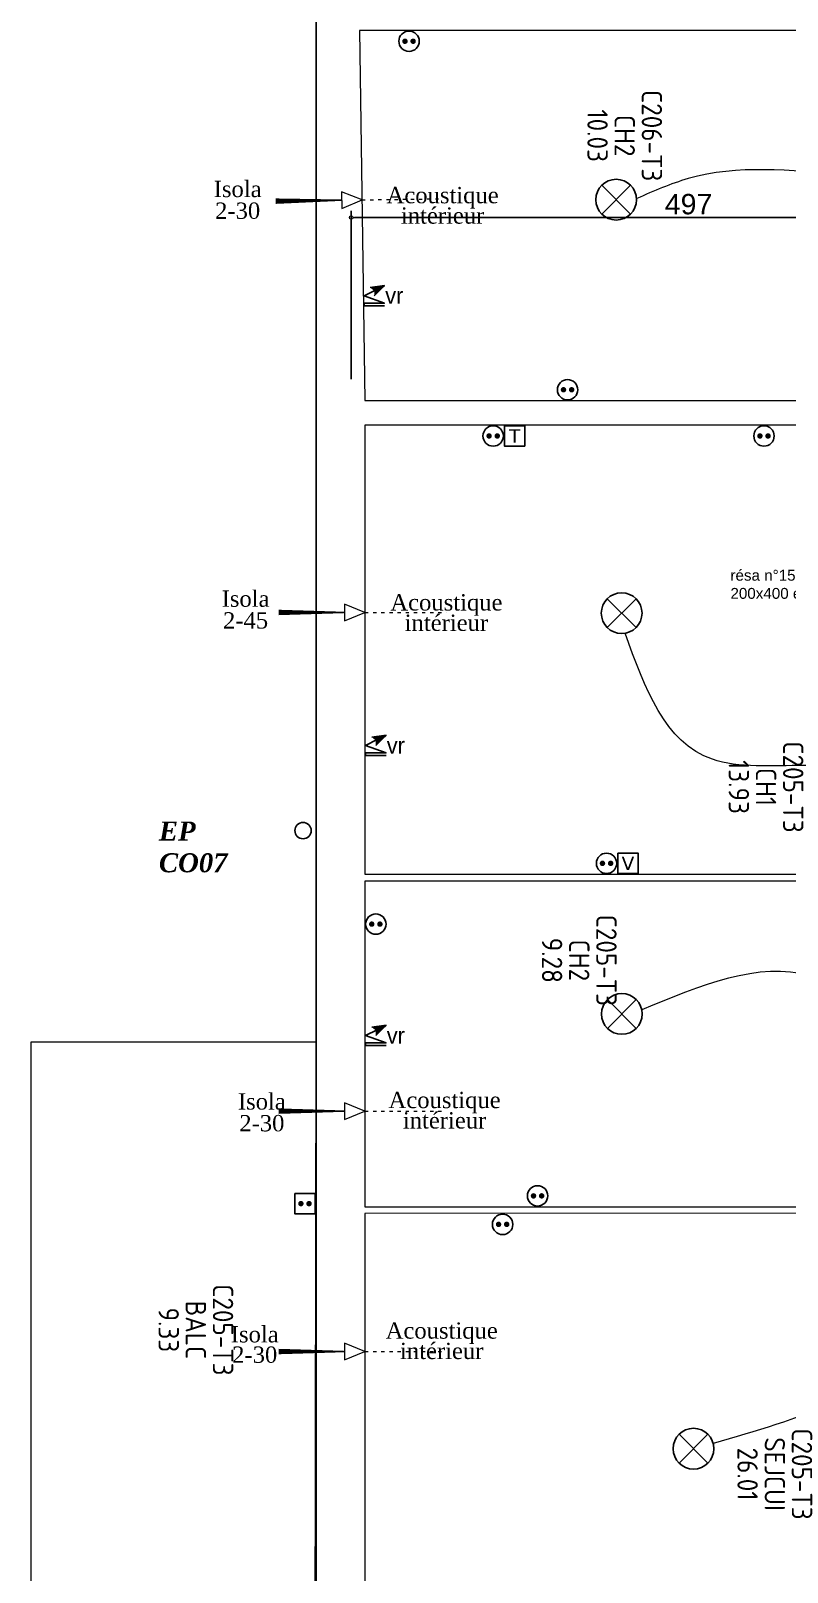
# Model space of a CAD drawing. Header units: millimetres. Extents: x 449410 to 506007, y -379864 to -318775.
# Drawn here: x 458523 to 464091, y -337334 to -325992 of the extents above; entities that cross this region are included whole.
import ezdxf
from ezdxf import colors
from ezdxf.entities.mleader import LeaderData, LeaderLine
from ezdxf.math import Vec2, Vec3

# ---------------------------------------------------------------- set-up
doc = ezdxf.new("R2010")
doc.units = ezdxf.units.MM
doc.set_wipeout_variables(frame=1)
doc.linetypes.add('ACAD_ISO03W100', pattern=[30, 12, -18])
doc.layers.add('_GAZELEC-BOITE INCORPO', color=36, linetype='Continuous', lineweight=18)
doc.layers.add('_GAZELEC-RESERVATION', color=1, linetype='Continuous', lineweight=18)
for name, color, linetype in [('prlm-EAU-EPEXT', 145, 'Continuous'), ('prlm-ELEC-CFA', 181, 'Continuous'), ('prlm-ELEC-CFO', 201, 'Continuous'), ('prlm-VMC', 93, 'Continuous')]:
    doc.layers.add(name, color=color, linetype=linetype)
doc.layers.add('prlm-xpoly', color=7, linetype='Continuous', plot=False)
doc.layers.add('prlm-ZEROPLOT', color=254, linetype='Continuous', plot=False)
doc.styles.add('Arial', font='arial.ttf')
doc.styles.add('prlm-eau-ep', font='timesbi.ttf', dxfattribs={"height": 18})
doc.styles.add('prlm-elec-cfo', font='comic.ttf', dxfattribs={"height": 12})
doc.styles.add('prlm-vmc', font='pala.ttf', dxfattribs={"height": 14})
doc.styles.add('prlm-xpoly', font='isocp.shx', dxfattribs={"height": 15})
doc.styles.get("Standard").update_dxf_attribs({"font": 'arial.ttf'})
doc.dimstyles.new('200', dxfattribs={"dimtxt": 150, "dimasz": 25, "dimexe": 50, "dimexo": 50, "dimgap": 20, "dimtad": 1, "dimdec": 0, "dimlfac": 0.1, "dimdsep": 46, "dimtxsty": 'Arial', "dimblk1": 'DOTBLANK', "dimblk2": 'DOTBLANK', "dimsah": 1, "dimcen": 25, "dimclrd": 5, "dimclre": 5, "dimadec": 0, "dimazin": 0, "dimtfac": 1, "dimtdec": 0, "dimtmove": 0, "dimatfit": 3, "dimldrblk": 'DOTBLANK', "dimfxl": 50, "dimtolj": 1, "dimtzin": 0, "dimarcsym": 0})

# ---------------------------------------------------------------- blocks, each defined once
blk = doc.blocks.new('xi.epext')
at = {"layer": 'prlm-EAU-EPEXT', "color": 0, "linetype": 'ByBlock', "lineweight": -2}
blk.add_circle((0, 0), 5, dxfattribs=at)
blk = doc.blocks.new('xi.EA')
at = {"layer": 'prlm-VMC', "color": 0, "linetype": 'ByBlock', "lineweight": 5, "flags": 128}
blk.add_lwpolyline([(-6.2, -15), (6.2, -15), (0, 0)], close=True, dxfattribs=at)
at = {"layer": 'prlm-VMC', "color": 0, "linetype": 'ByBlock', "lineweight": -2, "flags": 128}
blk.add_lwpolyline([(0, -15, 1, 4, 0), (0, -63.6, 1, 1, 0)], format="xyseb", dxfattribs=at)
at = {"layer": 'prlm-VMC', "color": 0, "linetype": 'ByBlock', "lineweight": 5}
blk.add_solid([(0, 0), (6.2, -15), (-6.2, -15), (0, 0)], dxfattribs=at)
at = {"layer": 'prlm-ZEROPLOT', "color": 250, "linetype": 'ACAD_ISO03W100', "lineweight": 0, "ltscale": 0.2}
blk.add_lwpolyline([(0, 0), (0, 60)], dxfattribs=at)
blk = doc.blocks.new('xi.VR')
at = {"layer": 'prlm-ELEC-CFO', "lineweight": 5}
blk.add_hatch(color=0, dxfattribs=at).paths.add_polyline_path([(-3, 6), (-0.1, 3.7), (0, 0), (7.5, 7.5)])
at = {"layer": 'prlm-ELEC-CFO', "color": 0}
for points in [[(1, 4.2), (-7.5, 0), (7.5, -5.5), (-7.5, -5.5), (-7.5, -7.5), (7.5, -7.5)], [(-3, 6), (7.5, 7.5), (0, 0)]]:
    blk.add_lwpolyline(points, dxfattribs=at)
blk = doc.blocks.new('xi.PC')
at = {"color": 0, "lineweight": 5}
blk.add_wipeout([(-7.5, -7.5), (7.5, -7.5), (7.5, 7.5), (-7.5, 7.5)], dxfattribs=at).dxf.layer = 'prlm-ELEC-CFO'
at = {"layer": 'prlm-ELEC-CFO', "color": 0, "linetype": 'ByBlock', "lineweight": 5, "const_width": 2}
for points in [[(-4, 0, 1), (-2, 0, 1)], [(2, 0, 1), (4, 0, 1)]]:
    blk.add_lwpolyline(points, format="xyb", close=True, dxfattribs=at)
at = {"layer": 'prlm-ELEC-CFO', "color": 0, "linetype": 'ByBlock', "lineweight": -2}
blk.add_circle((0, 0), 7.5, dxfattribs=at)
blk = doc.blocks.new('xi.PTCE')
at = {"layer": 'prlm-ELEC-CFO', "color": 0}
for points in [[(-10.6, 10.6), (10.6, -10.6)], [(10.6, 10.6), (-10.6, -10.6)]]:
    blk.add_lwpolyline(points, dxfattribs=at)
at = {"layer": 'prlm-ELEC-CFO', "color": 0, "linetype": 'ByBlock'}
blk.add_circle((0, 0), 15, dxfattribs=at)
blk = doc.blocks.new('xi.TEL')
at = {"layer": 'prlm-ELEC-CFA', "color": 0, "linetype": 'ByBlock', "lineweight": -2, "flags": 128}
blk.add_lwpolyline([(-7.5, 7.5), (7.5, 7.5), (7.5, -7.5), (-7.5, -7.5)], close=True, dxfattribs=at)
at = {"layer": 'prlm-ELEC-CFA', "color": 0, "linetype": 'ByBlock', "insert": (0, 0), "char_height": 10, "width": 11.36, "attachment_point": 5}
blk.add_mtext('{\\fVerdana|b0|i0|c0|p34;T}', dxfattribs=at)
blk = doc.blocks.new('xi.TV')
at = {"layer": 'prlm-ELEC-CFA', "color": 0, "linetype": 'ByBlock', "lineweight": -2, "flags": 128}
blk.add_lwpolyline([(-7.5, 7.5), (7.5, 7.5), (7.5, -7.5), (-7.5, -7.5)], close=True, dxfattribs=at)
at = {"layer": 'prlm-ELEC-CFA', "color": 0, "linetype": 'ByBlock', "insert": (0, 0), "char_height": 10, "width": 11.36, "attachment_point": 5}
blk.add_mtext('{\\fVerdana|b0|i0|c0|p34;V}', dxfattribs=at)
blk = doc.blocks.new('xi.PC-EXT')
at = {"layer": 'prlm-ELEC-CFO', "color": 0, "linetype": 'ByBlock', "lineweight": -2, "flags": 128}
blk.add_lwpolyline([(-7.5, 7.5), (7.5, 7.5), (7.5, -7.5), (-7.5, -7.5)], close=True, dxfattribs=at)
at = {"layer": 'prlm-ELEC-CFO', "color": 0, "linetype": 'ByBlock', "lineweight": 5, "const_width": 2}
for points in [[(-4, 0, 1), (-2, 0, 1)], [(2, 0, 1), (4, 0, 1)]]:
    blk.add_lwpolyline(points, format="xyb", close=True, dxfattribs=at)
blk = doc.blocks.new('_DOTBLANK')
at = {"color": 0, "linetype": 'ByBlock'}
blk.add_line((-0.5, 0), (-1, 0), dxfattribs=at)
blk.add_circle((0, 0), 0.5, dxfattribs=at)
blk = doc.blocks.new('*D179')
at = {"layer": '_GAZELEC-BOITE INCORPO', "color": 5, "lineweight": -2, "transparency": 16777216}
for p, q in [((460881, -328555), (460881, -327315)), ((465849, -328555), (465849, -327315)), ((465824, -327365), (460906, -327365))]:
    blk.add_line(p, q, dxfattribs=at)
at = {"layer": '_GAZELEC-BOITE INCORPO', "color": 5, "lineweight": -2, "transparency": 16777216, "xscale": 25, "yscale": 25, "zscale": 25, "rotation": 180}
blk.add_blockref('_DOTBLANK', (460881, -327365), dxfattribs=at)
at = {"layer": '_GAZELEC-BOITE INCORPO', "color": 5, "lineweight": -2, "transparency": 16777216, "xscale": 25, "yscale": 25, "zscale": 25}
blk.add_blockref('_DOTBLANK', (465849, -327365), dxfattribs=at)
at = {"layer": '_GAZELEC-BOITE INCORPO', "color": 0, "transparency": 16777216, "insert": (463365, -327268), "char_height": 150, "attachment_point": 5, "style": 'Arial'}
blk.add_mtext('\\A1;497', dxfattribs=at)

msp = doc.modelspace()

# ---------------------------------------------------------------- linework, layer by layer
at = {"layer": 'prlm-ELEC-CFO', "lineweight": 13}
for points in [[(464507.638, -327055.392), (463362.108, -327079.478), (462985.32, -327225.253)], [(464845.472, -332123.262), (464754.905, -331537.048), (463540.158, -331351.69), (462898.475, -330424.35)], [(464890.125, -333324.893), (464261.151, -332945.33), (463020.845, -333195.532)], [(464949.908, -334848.862), (464944.129, -335571.051), (463546.378, -336387.219)]]:
    msp.add_spline(points, degree=3, dxfattribs=at)
at = {"layer": 'prlm-xpoly', "lineweight": 0}
for points in [[(460982.803, -328712.915), (464642.496, -328712.915), (464642.712, -325988.248), (460942.803, -325988.372)], [(465207.317, -328892.916), (460982.803, -328892.915), (460982.822, -332197.851), (465206.98, -332197.851), (465206.977, -330997.854), (464536.919, -330997.594), (464536.977, -330948.156), (465206.977, -330947.854)], [(460982.828, -334644.863), (464537.318, -334644.863), (464537.318, -333383.133), (465206.983, -333382.873), (465206.98, -332247.851), (460982.822, -332247.851)], [(460622.803, -333434.863), (458522.803, -333434.912), (458522.802, -337886.377), (460616.219, -337886.378)], [(460982.828, -334694.863), (460982.802, -338532.697), (467758.771, -338532.698), (467758.771, -334693.164)]]:
    msp.add_lwpolyline(points, close=True, dxfattribs=at)

# ---------------------------------------------------------------- block references
at = {"layer": 'prlm-EAU-EPEXT', "xscale": 11.99999999999999, "yscale": 11.99999999999999, "zscale": 11.99999999999999}
msp.add_blockref('xi.epext', (460526.771, -331876.975), dxfattribs=at)
at = {"layer": 'prlm-ELEC-CFA', "xscale": 10, "yscale": 10, "zscale": 10}
for name, p in [('xi.TEL', (462084.316, -328972.915)), ('xi.TV', (462918.875, -332117.851))]:
    msp.add_blockref(name, p, dxfattribs=at)
at = {"layer": 'prlm-ELEC-CFO', "xscale": 10, "yscale": 10, "zscale": 10}
for name, p in [('xi.PTCE', (462831.87, -327234.18)), ('xi.PTCE', (462872.511, -330276.614)), ('xi.PTCE', (462873.997, -333226.121)), ('xi.PC-EXT', (460541.047, -334621.965)), ('xi.PTCE', (463401.317, -336425.392))]:
    msp.add_blockref(name, p, dxfattribs=at)

# ---------------------------------------------------------------- texts
at = {"layer": 'prlm-EAU-EPEXT', "insert": (459465.954, -331810.092), "char_height": 140, "attachment_point": 1, "style": 'prlm-eau-ep'}
msp.add_mtext_dynamic_manual_height_columns('EP CO07', width=91.58378, gutter_width=75, heights=[0], dxfattribs=at)
at = {"layer": 'prlm-VMC', "char_height": 120, "width": 173.97926, "attachment_point": 5, "line_spacing_factor": 0.8, "style": 'prlm-vmc', "bg_fill": 3, "box_fill_scale": 1.1, "bg_fill_color": 256, "bg_fill_transparency": 0}
for s, insert in [('Isola\\P2-30', (460045.575, -327235.957)), ('Isola\\P2-45', (460103.935, -330250.854))]:
    msp.add_mtext(s, dxfattribs=dict(at, insert=insert))
at = {"layer": 'prlm-xpoly', "lineweight": 20, "char_height": 150, "attachment_point": 5, "rotation": 269.9999933, "line_spacing_factor": 0.8, "style": 'prlm-xpoly'}
for s, insert in [('C206-T3\\PCH2\\P10.03', (462895.133, -326763.196)), ('C205-T3\\PCH1\\P13.93', (463935.351, -331556.328)), ('C205-T3\\PCH2\\P9.28', (462560.287, -332831.651)), ('C205-T3\\PBALC\\P9.33', (459737.876, -335551.246)), ('C205-T3\\PSEJCUI\\P26.01', (463999.917, -336611.764))]:
    msp.add_mtext(s, dxfattribs=dict(at, insert=insert))

# ---------------------------------------------------------------- leaders
at = {"layer": '_GAZELEC-RESERVATION', "color": 6}
ml = msp.add_multileader_mtext('Standard', dxfattribs=at)
ml.set_content('résa n°15\\P200x400 en dalle haute', color=6)
ml.set_leader_properties()
ml.build(insert=Vec2(0, 0))
ml.multileader.update_dxf_attribs({"has_text_frame": 1, "arrow_head_size": 80, "scale": 20})
ctx = ml.context
ctx.base_point, ctx.scale, ctx.char_height, ctx.arrow_head_size, ctx.landing_gap_size, ctx.plane_origin = Vec3(463633.339, -329998.628), 20, 80, 80, 40, Vec3(458093.834, -329800.251)
notes = []
notes.append((ctx, [(0, (1, 1, 0), (464957.345, -329998.628), (-1, 0), 89.845, [(0, [(465365.801, -329319.052)], 0, [])])]))
ctx.mtext.insert, ctx.mtext.width, ctx.mtext.flow_direction = Vec3(463673.339, -329957.946), 1568.85041, 5
for ctx, leaders in notes:
    for number, flags, end, landing, length, lines in leaders:
        leader = LeaderData()
        leader.index, (leader.has_last_leader_line, leader.has_dogleg_vector, leader.attachment_direction) = number, flags
        leader.last_leader_point, leader.dogleg_vector, leader.dogleg_length = Vec3(end), Vec3(landing), length
        for number, points, colour, breaks in lines:
            line = LeaderLine()
            line.index, line.vertices, line.color, line.breaks = number, Vec3.list(points), colors.encode_raw_color(colour), breaks
            leader.lines.append(line)
        ctx.leaders.append(leader)

# ---------------------------------------------------------------- next in the draw order: texts
at = {"layer": 'prlm-VMC', "char_height": 120, "style": 'prlm-vmc', "bg_fill": 3, "box_fill_scale": 1.1, "bg_fill_color": 256, "bg_fill_transparency": 0}
for s, insert, width, attachment_point, line_spacing_factor in [('Acoustique intérieur', (461554.686, -327140.557), 236.73962, 2, 0.75), ('Acoustique intérieur', (461582.416, -330137.468), 236.73962, 2, 0.75), ('Isola\\P2-30', (460223.717, -333950.739), 173.97926, 5, 0.8), ('Acoustique intérieur', (461569.143, -333799.182), 236.73962, 2, 0.75), ('Acoustique intérieur', (461547.844, -335495.554), 236.73962, 2, 0.75)]:
    msp.add_mtext(s, dxfattribs=dict(at, insert=insert, width=width, attachment_point=attachment_point, line_spacing_factor=line_spacing_factor))
at = {"layer": 'prlm-VMC', "linetype": 'ByBlock', "lineweight": -2, "insert": (460171.281, -335523.157), "char_height": 120, "width": 236.73962, "attachment_point": 2, "line_spacing_factor": 0.75, "style": 'prlm-vmc', "bg_fill": 3, "box_fill_scale": 1.1, "bg_fill_color": 256, "bg_fill_transparency": 0}
msp.add_mtext('Isola\\P2-30', dxfattribs=at)

# ---------------------------------------------------------------- next in the draw order: linework, layer by layer
at = {"layer": 'prlm-ZEROPLOT'}
msp.add_lwpolyline([(460622.804, -321132.114), (469529.28, -321132.115), (469529.28, -324328.59), (476622.905, -324327.426), (476622.9, -365260.426), (469152.798, -365260.426), (469147.999, -363470.344), (460622.798, -363470.343)], close=True, dxfattribs=at)

# ---------------------------------------------------------------- next in the draw order: block references
at = {"layer": 'prlm-VMC', "xscale": 10, "yscale": 10, "zscale": 10}
for p, rotation in [((460961.115, -327235.646), 270.8411129709879), ((460982.811, -330271.656), 270.0003245278662), ((460982.826, -333941.363), 270.0001566958019), ((460982.821, -335710.366), 269.9996060924188)]:
    msp.add_blockref('xi.EA', p, dxfattribs=dict(at, rotation=rotation))

# ---------------------------------------------------------------- next in the draw order: block references
at = {"layer": 'prlm-ELEC-CFO', "xscale": 10, "yscale": 10, "zscale": 10}
for p in [(461307.187, -326068.36), (462474.31, -328632.915), (461926.677, -328972.915), (463920.346, -328972.915), (462761.236, -332117.851), (461062.823, -332565.091), (462253.582, -334564.863), (461996.274, -334774.609)]:
    msp.add_blockref('xi.PC', p, dxfattribs=at)

# ---------------------------------------------------------------- next in the draw order: texts
at = {"layer": 'prlm-ELEC-CFO', "lineweight": 20, "char_height": 120, "attachment_point": 5, "line_spacing_factor": 0.8, "style": 'prlm-elec-cfo', "bg_fill": 3, "box_fill_scale": 1.1, "bg_fill_color": 256, "bg_fill_transparency": 0}
for insert in [(461198.651, -327939.158), (461209.992, -331249.742), (461210, -333384.066)]:
    msp.add_mtext('vr', dxfattribs=dict(at, insert=insert))

# ---------------------------------------------------------------- next in the draw order: block references
at = {"layer": 'prlm-ELEC-CFO', "xscale": 10, "yscale": 10, "zscale": 10}
for p in [(461051.484, -327941.319), (461062.816, -331249.743), (461062.825, -333384.067)]:
    msp.add_blockref('xi.VR', p, dxfattribs=at)

# ---------------------------------------------------------------- next in the draw order: dimensions: what is measured, and where the dimension line sits
at = {"layer": '_GAZELEC-BOITE INCORPO'}
dim = msp.add_linear_dim(base=(460880.521, -327364.978), p1=(465848.902, -328605.258), p2=(460880.521, -328605.258), dimstyle='200', dxfattribs=at)
dim.commit()
dim.dimension.update_dxf_attribs({"geometry": '*D179', "text_midpoint": (463364.712, -327268.392)})

doc.saveas('drawing.dxf')
